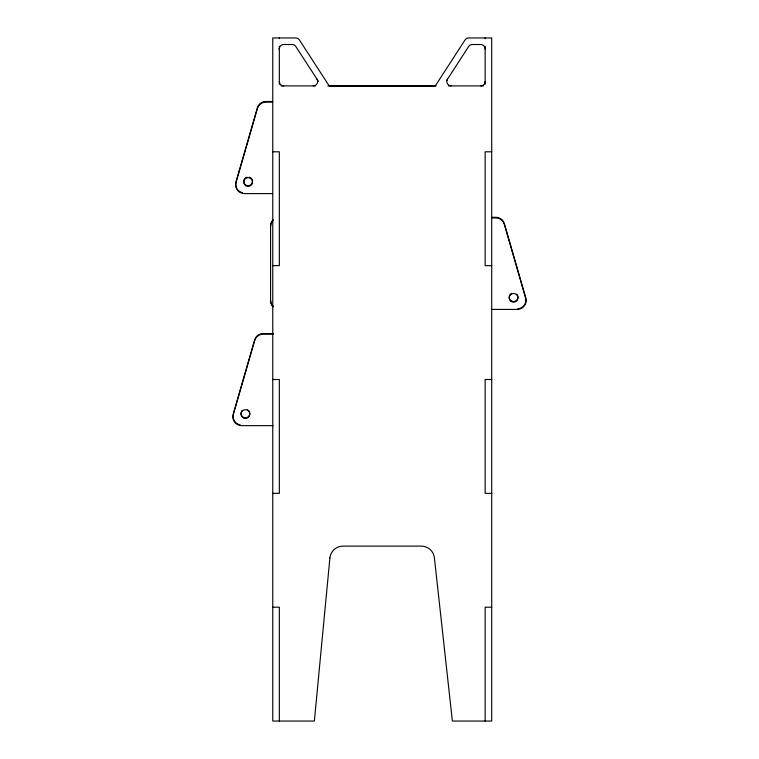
<?xml version="1.0" encoding="UTF-8"?>
<svg xmlns="http://www.w3.org/2000/svg" width="759" height="759" viewBox="0 0 759 759"><rect width="100%" height="100%" fill="white"/><g stroke="black" fill="none" stroke-linecap="round" stroke-linejoin="round"><path stroke-width="1.14" d="M446.596 80.53L468.645 46.517A4.383 4.383 0 0 1 472.316 44.515L480.76 44.515A4.383 4.383 0 0 1 485.143 48.899L485.551 48.899M278.923 48.899L279.331 48.899A4.383 4.383 0 0 1 283.714 44.515L292.158 44.515A4.383 4.383 0 0 1 295.83 46.517L318.419 81.355M281.048 85.9L315.374 85.9M327.831 85.9L436.083 85.9M448.474 85.9L483.426 85.9M272.595 101.488L265.821 101.488A8.757 8.719 0 0 0 257.405 107.797L236.021 181.847A8.757 8.719 0 0 0 242.463 192.739M272.595 102.114L265.821 102.114A8.757 8.719 0 0 0 257.405 108.423L236.021 182.473A8.757 8.719 0 0 0 244.436 193.602L272.424 193.602M272.766 151.8L279.331 151.8L279.331 265.65L272.766 265.65M491.709 151.8L485.143 151.8L485.143 265.65L491.709 265.65M491.386 217.311L495.902 217.311A8.757 8.719 0 0 1 504.318 223.62L525.702 297.661A8.757 8.719 0 0 1 517.771 308.771M491.386 217.937L495.902 217.937A8.757 8.719 0 0 1 504.318 224.247L525.702 298.287A8.757 8.719 0 0 1 517.287 309.416L491.557 309.416M273.249 333.552L263.098 333.552A8.757 8.719 0 0 0 254.682 339.861L233.298 413.902A8.757 8.719 0 0 0 240.233 424.898M273.249 334.178L263.098 334.178A8.757 8.719 0 0 0 254.682 340.487L233.298 414.528A8.757 8.719 0 0 0 241.713 425.657L273.088 425.657M272.766 379.5L279.331 379.5L279.331 493.35L272.766 493.35M491.709 379.5L485.143 379.5L485.143 493.35L491.709 493.35M272.766 607.2L279.331 607.2L279.331 721.05M491.709 607.2L485.143 607.2L485.143 721.05M485.143 37.95L485.143 38.633M485.143 46.252L485.143 84.202M279.331 37.95L279.331 38.633M279.331 46.252L279.331 84.202M516.67 294.113A4.383 4.355 0 0 1 516.338 300.573A4.383 4.355 0 0 1 509.915 299.577A4.383 4.355 0 0 1 511.566 293.325M273.126 306.864A8.757 8.719 0 0 1 270.565 300.697L270.565 226.03A8.757 8.719 0 0 1 273.126 219.863M270.565 226.656A8.757 8.719 0 0 1 273.126 220.489M273.126 306.238A8.757 8.719 0 0 1 270.565 300.071M451.169 85.9A4.383 4.383 0 0 1 447.497 79.135M485.143 81.517A4.383 4.383 0 0 1 480.76 85.9M316.977 79.135A4.383 4.383 0 0 1 313.306 85.9M283.714 85.9A4.383 4.383 0 0 1 279.331 81.517M249.35 177.179A4.383 4.355 0 0 1 251.722 183.896A4.383 4.355 0 0 1 244.569 183.896A4.383 4.355 0 0 1 246.941 177.179M249.085 411.046A4.383 4.355 0 0 1 248.07 416.909A4.383 4.355 0 0 1 242.121 416.293A4.383 4.355 0 0 1 242.33 410.353M247.434 409.556A4.383 4.355 0 0 1 247.823 409.784M329.89 558.007L314.368 721.05L272.766 721.05L272.766 37.95L295.725 37.95A4.383 4.383 0 0 1 299.407 39.952L329.33 86.118L435.144 86.118L465.068 39.952A4.383 4.383 0 0 1 468.749 37.95L491.709 37.95L491.709 721.05L452.364 721.05L434.404 557.818A13.14 13.14 0 0 0 421.349 546.119L342.973 546.119A13.14 13.14 0 0 0 329.89 558.007M511.054 301.389A4.383 4.355 0 0 0 517.942 298.211A4.383 4.355 0 0 0 511.737 293.866A4.383 4.355 0 0 0 511.054 301.389M245.954 185.775A4.383 4.355 0 0 0 252.529 181.999A4.383 4.355 0 0 0 245.954 178.223A4.383 4.355 0 0 0 245.954 185.775M243.231 417.839A4.383 4.355 0 0 0 249.806 414.063A4.383 4.355 0 0 0 243.231 410.287A4.383 4.355 0 0 0 243.231 417.839"/></g></svg>
